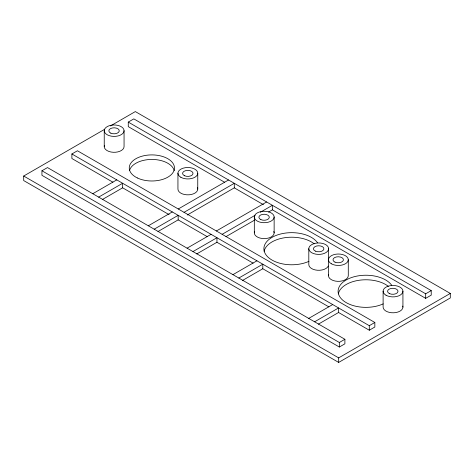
<?xml version="1.0" encoding="UTF-8"?>
<svg xmlns="http://www.w3.org/2000/svg" width="474" height="474" viewBox="0 0 474 474"><rect width="100%" height="100%" fill="white"/><g stroke="black" fill="none" stroke-linecap="round" stroke-linejoin="round"><path stroke-width="0.71" d="M110.454 125.942L135.327 111.58L450.3 293.43L450.3 297.968L338.673 362.42L23.7 180.57L23.7 176.032L104.713 129.26M41.937 170.782L47.489 167.577L344.894 339.283L344.894 343.822L339.343 347.027L41.937 175.321L41.937 170.782L339.343 342.489L344.894 339.283M112.913 182.206L71.888 158.517L71.888 153.973L77.434 150.773L374.845 322.474L374.845 327.019L369.293 330.224L338.578 312.49L318.386 324.151M224.694 182.306L128.27 126.635L128.27 122.091L133.816 118.885L431.227 290.592L431.227 295.136L425.676 298.342L272.396 209.846L268.58 212.05M92.78 193.724L116.758 179.883M98.657 197.119L122.636 183.272L122.636 187.817L169.111 214.651M102.443 199.477L122.636 187.817M148.315 225.79L172.293 211.943M178.271 208.987L228.527 179.978M154.192 229.179L178.171 215.338L178.171 219.877L207.274 236.686M184.048 212.322L234.298 183.308L234.298 187.852L187.23 215.03M157.978 231.537L178.171 219.877M216.369 230.98L266.619 201.971M187.094 248.175L211.072 234.334M222.14 234.316L255.219 215.22M260.309 212.281L272.396 205.301L272.396 209.846M192.971 251.57L216.95 237.723L216.95 242.267L253.122 263.153M225.956 236.656L254.585 220.126M196.757 253.928L216.95 242.267M232.953 274.653L256.932 260.807M238.825 278.042L262.803 264.202L262.803 268.746L328.855 306.879M242.611 280.401L262.803 268.746M308.722 318.398L332.701 304.557M314.6 321.793L338.578 307.946L338.578 312.49M71.888 153.973L369.293 325.679L374.845 322.474M128.27 122.091L425.676 293.797L431.227 290.592M23.7 176.032L338.673 357.876L450.3 293.43M234.298 187.852L263.455 204.685M425.676 293.797L425.676 298.342M402.93 291.184L402.93 307.081M383.111 291.184L383.111 307.081A9.913 5.724 0 0 0 393.888 312.781A9.913 5.724 0 0 0 402.781 306.086M369.293 325.679L369.293 330.224M348.283 259.74L348.283 275.637A9.913 5.724 0 0 1 337.506 281.337A9.913 5.724 0 0 1 328.612 274.642M339.343 342.489L339.343 347.027M338.673 357.876L338.673 362.42M328.624 248.678A9.913 5.724 0 0 1 313.758 253.637A9.913 5.724 0 0 1 313.758 243.725A9.913 5.724 0 0 1 328.624 248.678L328.624 258.798M328.464 259.74L328.464 275.637M308.805 248.678L308.805 264.581A9.913 5.724 0 0 0 317.42 270.251A9.913 5.724 0 0 0 328.286 266.062M274.138 216.985A9.913 5.724 0 0 1 259.272 221.945A9.913 5.724 0 0 1 259.272 212.032A9.913 5.724 0 0 1 274.138 216.985L274.138 232.888M254.319 216.985L254.319 232.888M197.759 173.223L197.759 189.12M177.94 173.223L177.94 189.12A9.913 5.724 0 0 0 189.144 194.796A9.913 5.724 0 0 0 197.421 187.645M124.058 130.688A9.913 5.724 0 0 1 109.192 135.641A9.913 5.724 0 0 1 109.192 125.734A9.913 5.724 0 0 1 124.058 130.688L124.058 146.59A9.913 5.724 0 0 1 113.28 152.29A9.913 5.724 0 0 1 104.387 145.595M104.239 130.688L104.239 146.59M338.306 293.868A27.818 16.063 0 0 1 358.919 280.294A27.818 16.063 0 0 1 388.372 286.361M264.095 251.297A27.818 16.063 0 0 1 284.708 237.723A27.818 16.063 0 0 1 314.161 243.79M129.592 170.237A22.604 13.047 0 0 1 152.225 159.442A22.604 13.047 0 0 1 174.236 170.664M383.164 303.893A27.818 16.063 0 0 1 342.53 299.995A27.818 16.063 0 0 1 353.16 277.017A27.818 16.063 0 0 1 391.749 285.342M308.953 261.322A27.818 16.063 0 0 1 268.32 257.423A27.818 16.063 0 0 1 278.955 234.452A27.818 16.063 0 0 1 317.539 242.771M273.8 231.407A9.913 5.724 0 0 1 264.225 238.612A9.913 5.724 0 0 1 254.657 231.407M137.347 177.951A22.604 13.047 0 0 0 174.118 170.196A22.604 13.047 0 0 0 144.102 155.691A22.604 13.047 0 0 0 137.347 177.951M110.857 133.182A5.214 3.01 0 0 0 119.217 131.209A5.214 3.01 0 0 0 112.071 128.016A5.214 3.01 0 0 0 110.857 133.182M184.617 175.777A5.214 3.01 0 0 0 192.977 173.798A5.214 3.01 0 0 0 185.832 170.604A5.214 3.01 0 0 0 184.617 175.777M260.907 219.64A5.214 3.01 0 0 0 269.268 217.661A5.214 3.01 0 0 0 262.122 214.473A5.214 3.01 0 0 0 260.907 219.64M315.483 251.161A5.214 3.01 0 0 0 323.843 249.182A5.214 3.01 0 0 0 316.697 245.988A5.214 3.01 0 0 0 315.483 251.161M335.017 262.152A5.214 3.01 0 0 0 343.377 260.173A5.214 3.01 0 0 0 336.232 256.985A5.214 3.01 0 0 0 335.017 262.152M389.598 293.673A5.214 3.01 0 0 0 397.959 291.694A5.214 3.01 0 0 0 390.813 288.5A5.214 3.01 0 0 0 389.598 293.673M180.843 177.27A9.913 5.724 0 0 0 197.421 174.705A9.913 5.724 0 0 0 185.287 167.695A9.913 5.724 0 0 0 180.843 177.27M331.367 263.787A9.913 5.724 0 0 0 347.946 261.221A9.913 5.724 0 0 0 335.805 254.212A9.913 5.724 0 0 0 331.367 263.787M386.014 295.225A9.913 5.724 0 0 0 402.592 292.659A9.913 5.724 0 0 0 390.458 285.656A9.913 5.724 0 0 0 386.014 295.225"/></g></svg>
